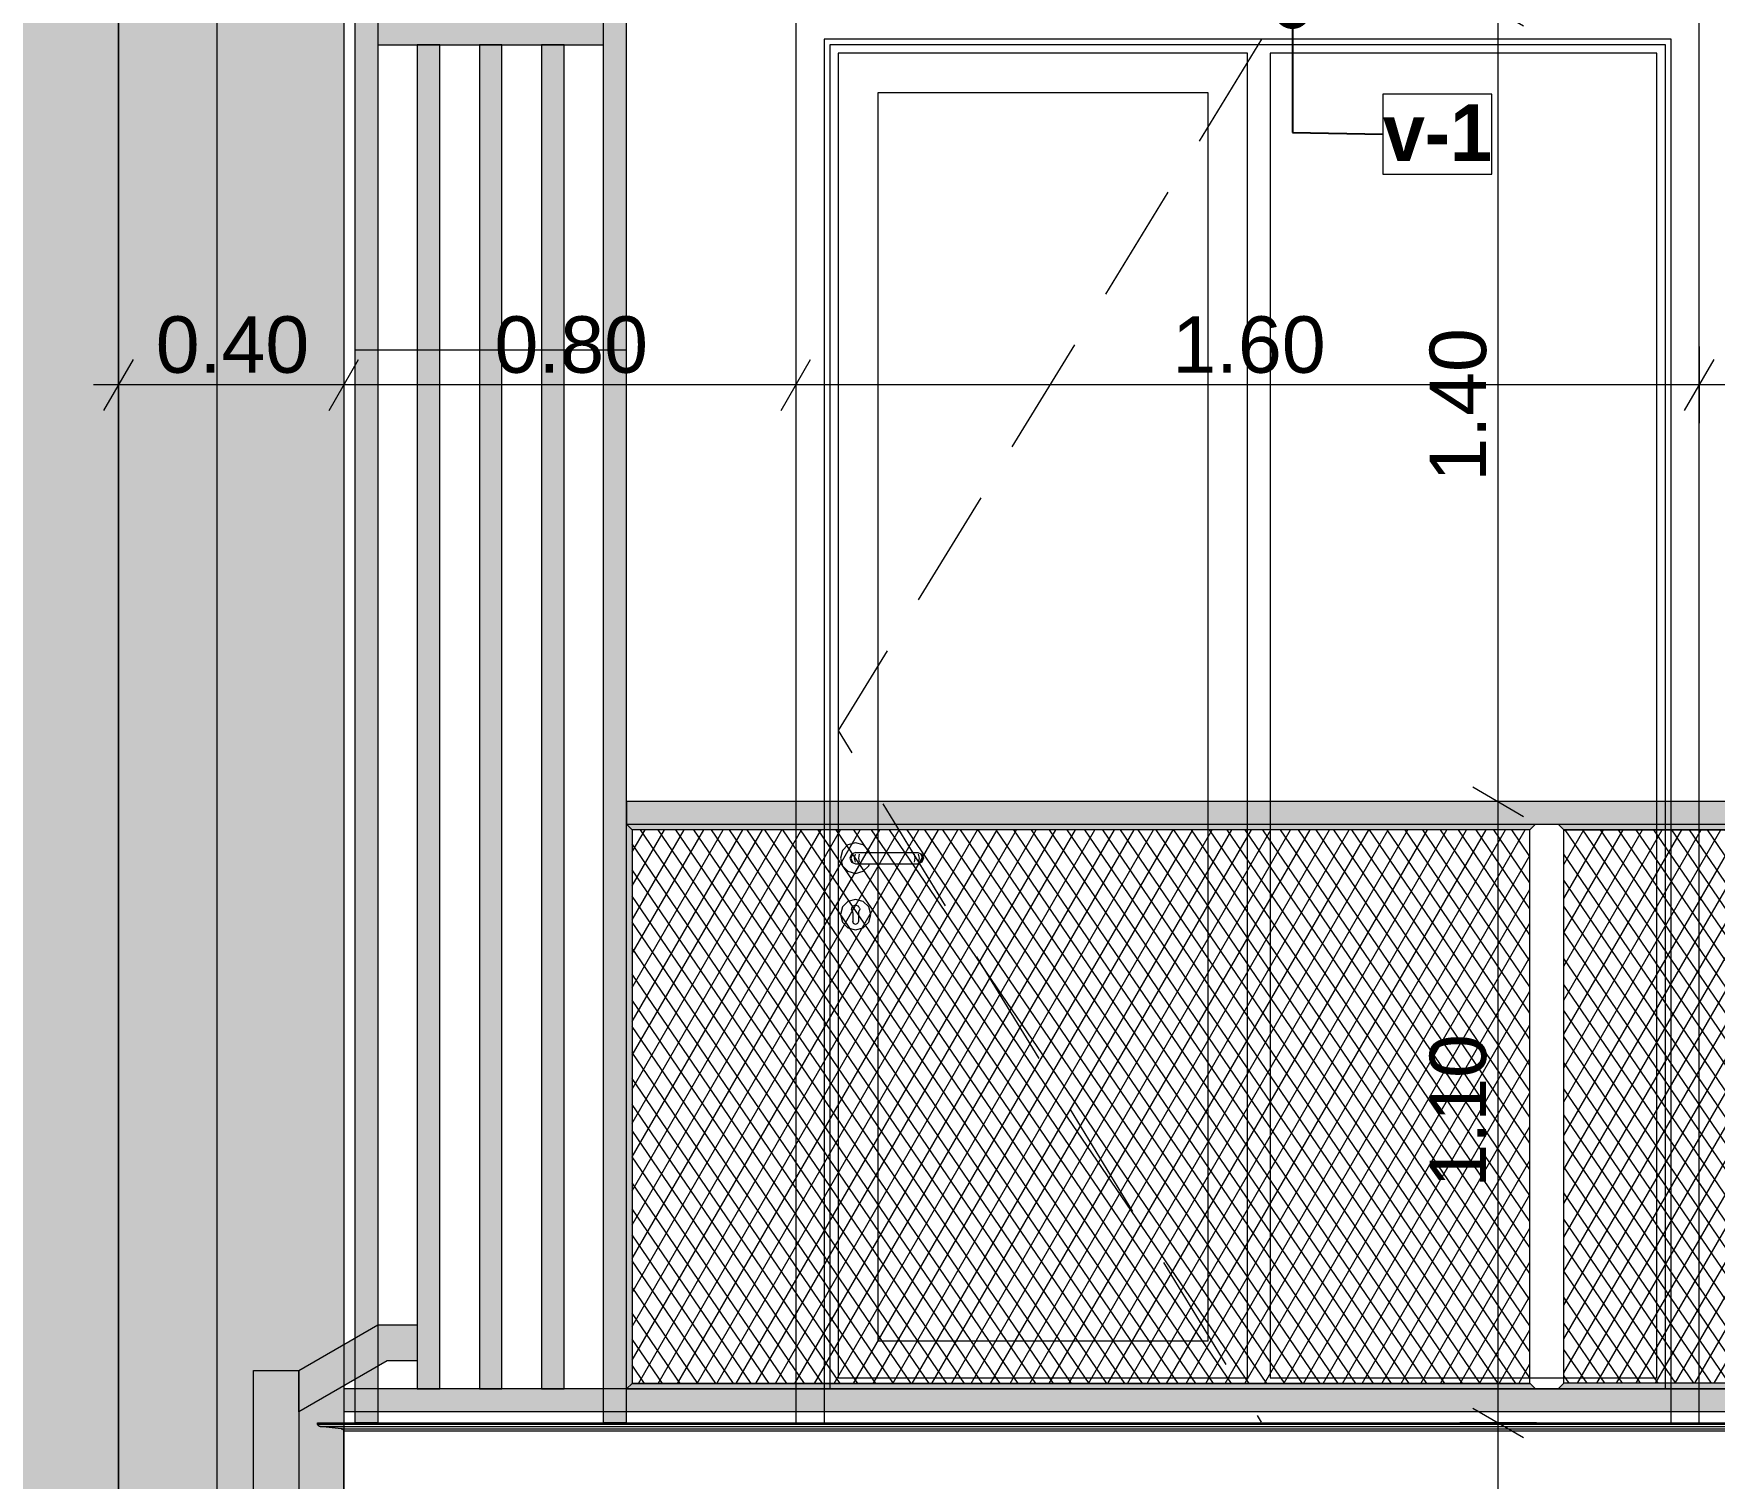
# Model space of a CAD drawing. Header units: millimetres. Extents: x 475206255 to 476720147, y 4620882299 to 4621447368.
# Drawn here: x 475406966 to 475409943, y 4621142047 to 4621144605 of the extents above; entities that cross this region are included whole.
import ezdxf

# ---------------------------------------------------------------- set-up
doc = ezdxf.new("R2010")
doc.units = ezdxf.units.MM
doc.header["$MEASUREMENT"] = 0
doc.set_wipeout_variables(frame=1)
doc.linetypes.add('Hidden Line', pattern=[317.5, 211.666667, -105.833333])
doc.linetypes.add('Wipeout_Contour', pattern=[1000, 0, -1000])
for name, color, linetype, lineweight in [('0_Pen_No__250_Pen_No__255', 255, 'Continuous', 0), ('0_Pen_No__250_Pen_No__7', 7, 'Continuous', 0), ('2D Drafting - General_Pen_No__30_Pen_No__9_Pen_No__9_Pen_No__253', 252, 'Continuous', 0), ('2D Drafting - General_Pen_No__30_Pen_No__9_Pen_No__9_Pen_No__7', 7, 'Continuous', 0), ('2D Drafting - General_Pen_No__7_Pen_No__7', 7, 'Continuous', 0), ('Dimensioning - General_Pen_No__142', 142, 'Continuous', 0), ('New_2D Drafting - General_Pen_No__30_Pen_No__9_Pen_No__9_Pen_No__255', 255, 'Continuous', 0), ('New_2D Drafting - General_Pen_No__30_Pen_No__9_Pen_No__9_Pen_No__7', 7, 'Continuous', 0), ('New_2D Drafting - General_Pen_No__4', 7, 'Continuous', 0), ('New_2D Drafting - General_Pen_No__7', 7, 'Continuous', 0), ('New_Annotation - Label_Pen_No__1', 1, 'Continuous', 0), ('New_Structural - Bearing_Pen_No__250', 7, 'Continuous', 0), ('Structural - Bearing_Pen_No__250', 7, 'Continuous', 0), ('zoma_Pen_No__1', 1, 'Continuous', 0), ('zoma_Pen_No__142', 142, 'Continuous', 0)]:
    doc.layers.add(name, color=color, linetype=linetype, lineweight=lineweight)
doc.layers.add('Dimensioning - General', color=7, linetype='Continuous')
doc.layers.add('zoma', color=7, linetype='Continuous')
doc.layers.add('New_2D Drafting - General_Pen_No__254', color=7, linetype='Continuous', lineweight=0, true_color=0xcccccc)
doc.styles.add('GENERATED_STYLE_2', font='arial.ttf')
doc.styles.add('GENERATED_STYLE_3', font='arialbd.ttf')
doc.styles.add('GENERATED_STYLE_5', font='')
doc.styles.get('GENERATED_STYLE_5').set_extended_font_data('Avaza', bold=True)
doc.dimstyles.new('GENERATED_STYLE__1', dxfattribs={"dimtxt": 100, "dimasz": 68.640772, "dimexe": 0.18, "dimexo": 0.0625, "dimgap": 0, "dimtad": 1, "dimlfac": 0.001, "dimzin": 0, "dimdsep": 46, "dimtxsty": 'GENERATED_STYLE_2', "dimblk": 'ARROWHEAD_2', "dimblk1": 'ARROWHEAD_2', "dimblk2": 'ARROWHEAD_2', "dimcen": 0.09, "dimse1": 1, "dimse2": 1, "dimclrd": 142, "dimclre": 142, "dimclrt": 142, "dimadec": 0, "dimazin": 0, "dimtfac": 1, "dimtdec": 4, "dimtmove": 0, "dimatfit": 3, "dimfxl": 1, "dimtolj": 1, "dimtzin": 0, "dimarcsym": 0})
doc.dimstyles.new('GENERATED_STYLE__18', dxfattribs={"dimtxt": 100, "dimasz": 68.640772, "dimexe": 0.18, "dimexo": 0.0625, "dimgap": 0, "dimtad": 1, "dimtih": 1, "dimtoh": 1, "dimlfac": 0.001, "dimzin": 0, "dimdsep": 46, "dimtxsty": 'GENERATED_STYLE_2', "dimblk": 'ARROWHEAD_2', "dimblk1": 'ARROWHEAD_2', "dimblk2": 'ARROWHEAD_2', "dimcen": 0.09, "dimse1": 1, "dimse2": 1, "dimclrd": 142, "dimclre": 142, "dimclrt": 142, "dimadec": 0, "dimazin": 0, "dimtfac": 1, "dimtdec": 4, "dimtmove": 0, "dimatfit": 3, "dimfxl": 1, "dimtolj": 1, "dimtzin": 0, "dimarcsym": 0})
doc.dimstyles.new('GENERATED_STYLE__19', dxfattribs={"dimtxt": 300, "dimasz": 64.421331, "dimexe": 0.18, "dimexo": 3, "dimgap": 0, "dimtad": 1, "dimlfac": 0.001, "dimzin": 0, "dimdsep": 46, "dimtxsty": 'GENERATED_STYLE_3', "dimblk": 'ARROWHEAD_2', "dimblk1": 'ARROWHEAD_2', "dimblk2": 'ARROWHEAD_2', "dimcen": 0.09, "dimclrd": 1, "dimclre": 1, "dimclrt": 1, "dimadec": 0, "dimazin": 0, "dimtfac": 1, "dimtdec": 4, "dimtmove": 0, "dimatfit": 3, "dimfxl": 1, "dimtolj": 1, "dimtzin": 0, "dimarcsym": 0})
doc.dimstyles.new('GENERATED_STYLE__25', dxfattribs={"dimtxt": 200, "dimasz": 64.421331, "dimexe": 0.18, "dimexo": 3, "dimgap": 0, "dimtad": 1, "dimtih": 1, "dimtoh": 1, "dimlfac": 0.001, "dimzin": 0, "dimdsep": 46, "dimtxsty": 'GENERATED_STYLE_2', "dimblk": 'ARROWHEAD_2', "dimblk1": 'ARROWHEAD_2', "dimblk2": 'ARROWHEAD_2', "dimcen": 0.09, "dimclrd": 142, "dimclre": 142, "dimclrt": 142, "dimadec": 0, "dimazin": 0, "dimtfac": 1, "dimtdec": 4, "dimtmove": 2, "dimatfit": 3, "dimfxl": 1, "dimtolj": 1, "dimtzin": 0, "dimarcsym": 0})
doc.dimstyles.new('GENERATED_STYLE__3', dxfattribs={"dimtxt": 200, "dimasz": 64.421331, "dimexe": 0.18, "dimexo": 3, "dimgap": 0, "dimtad": 1, "dimtih": 1, "dimtoh": 1, "dimlfac": 0.001, "dimzin": 0, "dimdsep": 46, "dimtxsty": 'GENERATED_STYLE_2', "dimblk": 'ARROWHEAD_2', "dimblk1": 'ARROWHEAD_2', "dimblk2": 'ARROWHEAD_2', "dimcen": 0.09, "dimclrd": 142, "dimclre": 142, "dimclrt": 142, "dimadec": 0, "dimazin": 0, "dimtfac": 1, "dimtdec": 4, "dimtmove": 0, "dimatfit": 3, "dimfxl": 1, "dimtolj": 1, "dimtzin": 0, "dimarcsym": 0})
doc.dimstyles.new('GENERATED_STYLE__33', dxfattribs={"dimtxt": 0.18, "dimasz": 127.68, "dimexe": 0.18, "dimexo": 0.0625, "dimgap": 0, "dimtad": 0, "dimtih": 1, "dimtoh": 1, "dimdec": 4, "dimzin": 0, "dimdsep": 46, "dimcen": 0.09, "dimadec": 0, "dimazin": 0, "dimtfac": 1, "dimtdec": 4, "dimtmove": 0, "dimatfit": 3, "dimldrblk": 'ARROWHEAD_11', "dimfxl": 1, "dimtolj": 1, "dimtzin": 0, "dimarcsym": 0})
pattern_1 = [(60, (475826095.757, 4621095193.19), (-25.9807621, 15), []), (124.306619, (475826095.757, 4621095193.19), (23.8156986, 11.25), [])]

# ---------------------------------------------------------------- blocks, each defined once
blk = doc.blocks.new('*D552', base_point=(475826095.8, 4621095193.2))
at = {"layer": 'Dimensioning - General_Pen_No__142', "color": 142, "linetype": 'Continuous', "lineweight": 0, "transparency": 16777216}
for p, q in [((475424795.3, 4621142171.1), (475424885.6, 4621142118.9)), ((475424908.2, 4621142145), (475424772.7, 4621142145)), ((475424840.5, 4621141444.9), (475424840.5, 4621142145)), ((475424795.3, 4621141471), (475424885.6, 4621141418.9)), ((475424908.2, 4621141444.9), (475424772.7, 4621141444.9))]:
    blk.add_line(p, q, dxfattribs=at)
at = {"layer": 'Dimensioning - General_Pen_No__142', "color": 142, "lineweight": 0, "transparency": 16777216, "insert": (475424820.5, 4621141661.5), "char_height": 100, "attachment_point": 7, "rotation": 90, "style": 'GENERATED_STYLE_2'}
blk.add_mtext('\\A1;{\\pql;\\fArial|b0|i0|c204|p0;\\W1.000000;0.70}', dxfattribs=at)
blk = doc.blocks.new('ARROWHEAD_2')
at = {"color": 0, "linetype": 'Continuous', "lineweight": 0}
for p, q in [((-0.378, -0.655), (0.378, 0.655)), ((0, 0), (-1, 0))]:
    blk.add_line(p, q, dxfattribs=at)
blk = doc.blocks.new('*D553', base_point=(475826095.8, 4621095193.2))
at = {"layer": 'Dimensioning - General_Pen_No__142', "color": 142, "linetype": 'Continuous', "lineweight": 0, "transparency": 16777216}
for p, q in [((475424795.3, 4621144671), (475424885.6, 4621144618.9)), ((475424908.2, 4621144644.9), (475424772.7, 4621144644.9)), ((475424840.5, 4621142145), (475424840.5, 4621144644.9)), ((475424795.3, 4621142171.1), (475424885.6, 4621142118.9)), ((475424908.2, 4621142145), (475424772.7, 4621142145))]:
    blk.add_line(p, q, dxfattribs=at)
at = {"layer": 'Dimensioning - General_Pen_No__142', "color": 142, "lineweight": 0, "transparency": 16777216, "insert": (475424820.5, 4621143261.5), "char_height": 100, "attachment_point": 7, "rotation": 90, "style": 'GENERATED_STYLE_2'}
blk.add_mtext('\\A1;{\\pql;\\fArial|b0|i0|c204|p0;\\W1.000000;2.50}', dxfattribs=at)
blk = doc.blocks.new('*D1521', base_point=(475826095.8, 4621095193.2))
at = {"layer": 'zoma_Pen_No__142', "color": 142, "linetype": 'Continuous', "lineweight": 0, "transparency": 16777216}
for p, q in [((475406415.9, 4621126477.3), (475406415.9, 4621126604.5)), ((475406815.9, 4621126477.3), (475406815.9, 4621126604.5)), ((475406440.3, 4621126583.3), (475406391.4, 4621126498.5)), ((475406840.3, 4621126583.3), (475406791.4, 4621126498.5)), ((475406415.9, 4621126540.9), (475406815.9, 4621126540.9))]:
    blk.add_line(p, q, dxfattribs=at)
at = {"layer": 'zoma_Pen_No__142', "color": 142, "lineweight": 0, "transparency": 16777216, "insert": (475406698.9, 4621126638), "char_height": 200, "attachment_point": 7, "style": 'GENERATED_STYLE_2'}
blk.add_mtext('\\A1;{\\pql;\\fArial|b0|i0|c204|p0;\\W1.000000;0.30}', dxfattribs=at)
blk = doc.blocks.new('*D1522', base_point=(475826095.8, 4621095193.2))
at = {"layer": 'zoma_Pen_No__142', "color": 142, "linetype": 'Continuous', "lineweight": 0, "transparency": 16777216}
for p, q in [((475406815.9, 4621126477.3), (475406815.9, 4621126604.5)), ((475407115.9, 4621126477.3), (475407115.9, 4621126604.5)), ((475406840.3, 4621126583.3), (475406791.4, 4621126498.5)), ((475407140.3, 4621126583.3), (475407091.4, 4621126498.5)), ((475406815.9, 4621126540.9), (475407115.9, 4621126540.9))]:
    blk.add_line(p, q, dxfattribs=at)
blk = doc.blocks.new('*D1523', base_point=(475826095.8, 4621095193.2))
at = {"layer": 'zoma_Pen_No__142', "color": 142, "linetype": 'Continuous', "lineweight": 0, "transparency": 16777216}
for p, q in [((475407115.9, 4621126477.3), (475407115.9, 4621126604.5)), ((475407515.9, 4621126477.3), (475407515.9, 4621126604.5)), ((475407140.3, 4621126583.3), (475407091.4, 4621126498.5)), ((475407540.3, 4621126583.3), (475407491.4, 4621126498.5)), ((475407115.9, 4621126540.9), (475407515.9, 4621126540.9))]:
    blk.add_line(p, q, dxfattribs=at)
blk = doc.blocks.new('*D1524', base_point=(475826095.8, 4621095193.2))
at = {"layer": 'zoma_Pen_No__142', "color": 142, "linetype": 'Continuous', "lineweight": 0, "transparency": 16777216}
for p, q in [((475407515.9, 4621126477.3), (475407515.9, 4621126604.5)), ((475413615.9, 4621126477.3), (475413615.9, 4621126604.5)), ((475407540.3, 4621126583.3), (475407491.4, 4621126498.5)), ((475413640.3, 4621126583.3), (475413591.4, 4621126498.5)), ((475407515.9, 4621126540.9), (475413615.9, 4621126540.9))]:
    blk.add_line(p, q, dxfattribs=at)
at = {"layer": 'zoma_Pen_No__142', "color": 142, "lineweight": 0, "transparency": 16777216, "char_height": 200, "attachment_point": 7, "style": 'GENERATED_STYLE_2'}
for s, insert in [('\\A1;{\\pql;\\fArial|b0|i0|c204|p0;\\W1.000000;0.40}', (475407540.4, 4621126580.9)), ('\\A1;{\\pql;\\fArial|b0|i0|c204|p0;\\W1.000000;6.10}', (475410298.9, 4621126580.9)), ('\\A1;{\\pql;\\fArial|b0|i0|c204|p0;\\W1.000000;0.40}', (475413057.5, 4621126580.9))]:
    blk.add_mtext(s, dxfattribs=dict(at, insert=insert))
blk = doc.blocks.new('*D1704', base_point=(475826095.8, 4621095193.2))
at = {"layer": 'zoma_Pen_No__1', "color": 1, "linetype": 'Continuous', "lineweight": 0, "transparency": 16777216}
for p, q in [((475407291, 4621145296.3), (475407291, 4621145337.7)), ((475407354.5, 4621145296.3), (475407227.4, 4621145296.3)), ((475407333.3, 4621145271.8), (475407248.6, 4621145320.7)), ((475407354.5, 4621130294.8), (475407227.4, 4621130294.8)), ((475407248.6, 4621130319.3), (475407333.3, 4621130270.4)), ((475407291, 4621130253.4), (475407291, 4621130294.8))]:
    blk.add_line(p, q, dxfattribs=at)
at = {"color": 254, "linetype": 'Wipeout_Contour', "lineweight": 0, "ltscale": 18582110286.24004, "transparency": 16777216}
blk.add_wipeout([(475407281, 4621137230.8), (475407281, 4621138360.3), (475406881, 4621138360.3), (475406881, 4621137230.8)], dxfattribs=at).dxf.layer = 'zoma'
at = {"layer": 'zoma_Pen_No__1', "color": 1, "linetype": 'Continuous', "lineweight": 0, "transparency": 16777216}
blk.add_line((475407291, 4621130294.8), (475407291, 4621145296.3), dxfattribs=at)
at = {"layer": 'zoma_Pen_No__1', "color": 1, "linetype": 'Continuous', "lineweight": 0, "transparency": 16777216, "flags": 128}
blk.add_lwpolyline([(475407281, 4621137230.8), (475407281, 4621138360.3), (475406881, 4621138360.3), (475406881, 4621137230.8)], close=True, dxfattribs=at)
at = {"layer": 'zoma_Pen_No__1', "color": 1, "lineweight": 0, "transparency": 16777216, "insert": (475407231, 4621137280.8), "char_height": 300, "attachment_point": 7, "rotation": 90, "style": 'GENERATED_STYLE_3'}
blk.add_mtext('\\A1;{\\pql;\\fArial|b1|i0|c204|p0;\\W1.000000;15.00}', dxfattribs=at)
blk = doc.blocks.new('ARROWHEAD_11')
at = {"color": 0, "linetype": 'Continuous', "lineweight": 0}
blk.add_line((0, 0), (-1, 0), dxfattribs=at)
at = {"color": 0, "linetype": 'Continuous', "lineweight": 0, "const_width": 0.25, "flags": 128}
blk.add_lwpolyline([(-0.125, 0, 1), (0.125, 0, 1)], format="xyb", close=True, dxfattribs=at)
blk = doc.blocks.new('*D1883', base_point=(475826095.8, 4621095193.2))
at = {"layer": 'Dimensioning - General_Pen_No__142', "color": 142, "linetype": 'Continuous', "lineweight": 0, "transparency": 16777216}
for p, q in [((475409514.6, 4621142171), (475409604.9, 4621142118.9)), ((475409627.5, 4621142145), (475409492, 4621142145)), ((475409559.8, 4621141445), (475409559.8, 4621142145)), ((475409514.6, 4621141471), (475409604.9, 4621141418.9)), ((475409627.5, 4621141445), (475409492, 4621141445))]:
    blk.add_line(p, q, dxfattribs=at)
at = {"layer": 'Dimensioning - General_Pen_No__142', "color": 142, "lineweight": 0, "transparency": 16777216, "insert": (475409539.8, 4621141661.5), "char_height": 100, "attachment_point": 7, "rotation": 90, "style": 'GENERATED_STYLE_2'}
blk.add_mtext('\\A1;{\\pql;\\fArial|b0|i0|c204|p0;\\W1.000000;0.70}', dxfattribs=at)
blk = doc.blocks.new('*D1884', base_point=(475826095.8, 4621095193.2))
at = {"layer": 'Dimensioning - General_Pen_No__142', "color": 142, "linetype": 'Continuous', "lineweight": 0, "transparency": 16777216}
for p, q in [((475409514.6, 4621143271.1), (475409604.9, 4621143218.9)), ((475409627.5, 4621143245), (475409492, 4621143245)), ((475409559.8, 4621142145), (475409559.8, 4621143245)), ((475409514.6, 4621142171), (475409604.9, 4621142118.9)), ((475409627.5, 4621142145), (475409492, 4621142145))]:
    blk.add_line(p, q, dxfattribs=at)
at = {"layer": 'Dimensioning - General_Pen_No__142', "color": 142, "lineweight": 0, "transparency": 16777216, "insert": (475409539.8, 4621142561.5), "char_height": 100, "attachment_point": 7, "rotation": 90, "style": 'GENERATED_STYLE_2'}
blk.add_mtext('\\A1;{\\pql;\\fArial|b0|i0|c204|p0;\\W1.000000;1.10}', dxfattribs=at)
blk = doc.blocks.new('*D1885', base_point=(475826095.8, 4621095193.2))
at = {"layer": 'Dimensioning - General_Pen_No__142', "color": 142, "linetype": 'Continuous', "lineweight": 0, "transparency": 16777216}
for p, q in [((475409514.6, 4621144671), (475409604.9, 4621144618.9)), ((475409627.5, 4621144645), (475409492, 4621144645)), ((475409559.8, 4621143245), (475409559.8, 4621144645)), ((475409514.6, 4621143271.1), (475409604.9, 4621143218.9)), ((475409627.5, 4621143245), (475409492, 4621143245))]:
    blk.add_line(p, q, dxfattribs=at)
at = {"layer": 'Dimensioning - General_Pen_No__142', "color": 142, "lineweight": 0, "transparency": 16777216, "insert": (475409539.8, 4621143811.5), "char_height": 100, "attachment_point": 7, "rotation": 90, "style": 'GENERATED_STYLE_2'}
blk.add_mtext('\\A1;{\\pql;\\fArial|b0|i0|c204|p0;\\W1.000000;1.40}', dxfattribs=at)
blk = doc.blocks.new('*D2332', base_point=(475826095.8, 4621095193.2))
at = {"layer": 'Dimensioning - General_Pen_No__142', "color": 142, "linetype": 'Continuous', "lineweight": 0, "transparency": 16777216}
for p, q in [((475409915.9, 4621144050.6), (475409915.9, 4621143915.2)), ((475411316.3, 4621144050.6), (475411316.3, 4621143915.2)), ((475409889.8, 4621143937.8), (475409942, 4621144028.1)), ((475411290.2, 4621143937.8), (475411342.3, 4621144028.1)), ((475411316.3, 4621143982.9), (475409915.9, 4621143982.9))]:
    blk.add_line(p, q, dxfattribs=at)
at = {"layer": 'Dimensioning - General_Pen_No__142', "color": 142, "lineweight": 0, "transparency": 16777216, "insert": (475410482.6, 4621144002.9), "char_height": 100, "attachment_point": 7, "style": 'GENERATED_STYLE_2'}
blk.add_mtext('\\A1;{\\pql;\\fArial|b0|i0|c204|p0;\\W1.000000;1.40}', dxfattribs=at)
blk = doc.blocks.new('*D2333', base_point=(475826095.8, 4621095193.2))
at = {"layer": 'Dimensioning - General_Pen_No__142', "color": 142, "linetype": 'Continuous', "lineweight": 0, "transparency": 16777216}
for p, q in [((475408315.9, 4621144050.6), (475408315.9, 4621143915.2)), ((475409915.9, 4621144050.6), (475409915.9, 4621143915.2)), ((475408289.8, 4621143937.8), (475408342, 4621144028.1)), ((475409889.8, 4621143937.8), (475409942, 4621144028.1)), ((475409915.9, 4621143982.9), (475408315.9, 4621143982.9))]:
    blk.add_line(p, q, dxfattribs=at)
at = {"layer": 'Dimensioning - General_Pen_No__142', "color": 142, "lineweight": 0, "transparency": 16777216, "insert": (475408982.4, 4621144002.9), "char_height": 100, "attachment_point": 7, "style": 'GENERATED_STYLE_2'}
blk.add_mtext('\\A1;{\\pql;\\fArial|b0|i0|c204|p0;\\W1.000000;1.60}', dxfattribs=at)
blk = doc.blocks.new('*D2334', base_point=(475826095.8, 4621095193.2))
at = {"layer": 'Dimensioning - General_Pen_No__142', "color": 142, "linetype": 'Continuous', "lineweight": 0, "transparency": 16777216}
for p, q in [((475407515.3, 4621144050.6), (475407515.3, 4621143915.2)), ((475408315.9, 4621144050.6), (475408315.9, 4621143915.2)), ((475407489.3, 4621143937.8), (475407541.4, 4621144028.1)), ((475408289.8, 4621143937.8), (475408342, 4621144028.1)), ((475408315.9, 4621143982.9), (475407515.3, 4621143982.9))]:
    blk.add_line(p, q, dxfattribs=at)
at = {"layer": 'Dimensioning - General_Pen_No__142', "color": 142, "lineweight": 0, "transparency": 16777216, "insert": (475407782.2, 4621144002.9), "char_height": 100, "attachment_point": 7, "style": 'GENERATED_STYLE_2'}
blk.add_mtext('\\A1;{\\pql;\\fArial|b0|i0|c204|p0;\\W1.000000;0.80}', dxfattribs=at)
blk = doc.blocks.new('*D2335', base_point=(475826095.8, 4621095193.2))
at = {"layer": 'Dimensioning - General_Pen_No__142', "color": 142, "linetype": 'Continuous', "lineweight": 0, "transparency": 16777216}
for p, q in [((475407116.1, 4621144050.6), (475407116.1, 4621143915.2)), ((475407515.3, 4621144050.6), (475407515.3, 4621143915.2)), ((475407142.2, 4621144028.1), (475407090, 4621143937.8)), ((475407489.3, 4621143937.8), (475407541.4, 4621144028.1)), ((475407116.1, 4621143982.9), (475407071.9, 4621143982.9)), ((475407515.3, 4621143982.9), (475407116.1, 4621143982.9))]:
    blk.add_line(p, q, dxfattribs=at)
at = {"layer": 'Dimensioning - General_Pen_No__142', "color": 142, "lineweight": 0, "transparency": 16777216, "insert": (475407182.3, 4621144002.9), "char_height": 100, "attachment_point": 7, "style": 'GENERATED_STYLE_2'}
blk.add_mtext('\\A1;{\\pql;\\fArial|b0|i0|c204|p0;\\W1.000000;0.40}', dxfattribs=at)

msp = doc.modelspace()

# ---------------------------------------------------------------- hatches: boundary and pattern name
at = {"layer": '0_Pen_No__250_Pen_No__255', "linetype": 'Continuous', "lineweight": 0, "true_color": 0x3f3f3f}
msp.add_hatch(color=250, dxfattribs=at).paths.add_polyline_path([(475407435.43, 4621142164.412), (475407435.43, 4621142237.916), (475407575.43, 4621142318.828), (475407645.43, 4621142318.828), (475407645.43, 4621142254.828), (475407591.874, 4621142254.828)])
at = {"layer": '2D Drafting - General_Pen_No__30_Pen_No__9_Pen_No__9_Pen_No__253', "linetype": 'Continuous', "lineweight": 0}
h = msp.add_hatch(dxfattribs=at)
h.set_pattern_fill('BRICK___RUNNING_BOND', color=252, style=0, pattern_type=2)
h.set_pattern_definition([(180, (475382668.45, 4621135278.51), (0, 66.64), []), (90, (475382668.45, 4621135278.5), (244.8, 0), [66.64, -66.64]), (90, (475382546.05, 4621135345.15), (244.8, 0), [66.64, -66.64])])
h.paths.add_polyline_path([(475407116.097, 4621132444.943), (475407116.097, 4621145744.536), (475427886.496, 4621145744.536), (475427886.496, 4621132444.943), (475424099.531, 4621132444.942), (475422915.902, 4621132444.943), (475420516.519, 4621132444.943), (475420516.519, 4621135044.943), (475418016.519, 4621135044.943), (475418016.519, 4621132444.943), (475417816.698, 4621132444.943), (475417816.698, 4621135044.924), (475414016.698, 4621135044.924), (475414016.698, 4621132444.943), (475413616.479, 4621132444.943), (475411316.097, 4621132444.943), (475411316.097, 4621145344.955), (475409845.506, 4621145344.955), (475409816.623, 4621145344.955), (475407515.336, 4621145344.955), (475407515.336, 4621135744.944), (475407515.336, 4621135044.961), (475407516.097, 4621135044.961), (475407516.097, 4621132545), (475407516.097, 4621132444.943)])
h.paths.add_polyline_path([(475411816.173, 4621143044.943), (475411816.173, 4621144644.943), (475413416.173, 4621144644.943), (475413416.173, 4621143044.943)], flags=0)
h.paths.add_polyline_path([(475411816.178, 4621135044.943), (475413416.178, 4621135044.943), (475413416.178, 4621133444.942), (475411816.178, 4621133444.942)], flags=0)
h.paths.add_polyline_path([(475413416.178, 4621136644.942), (475411816.178, 4621136644.942), (475411816.178, 4621138244.943), (475413416.178, 4621138244.943)], flags=0)
h.paths.add_polyline_path([(475413416.178, 4621139844.942), (475411816.178, 4621139844.942), (475411816.178, 4621141444.943), (475413416.178, 4621141444.943)], flags=0)
h.paths.add_polyline_path([(475414016.097, 4621135464.943), (475422915.902, 4621135464.943), (475422915.902, 4621135684.943), (475418666.092, 4621135684.943), (475418666.092, 4621135744.932), (475418666.092, 4621135744.944), (475418666.092, 4621138244.955), (475418666.092, 4621138664.943), (475422915.902, 4621138664.943), (475422915.902, 4621138884.943), (475418666.092, 4621138884.943), (475418666.092, 4621141864.943), (475422915.902, 4621141864.943), (475422915.902, 4621142084.943), (475420066.548, 4621142084.943), (475420066.548, 4621144644.937), (475419166.549, 4621144644.937), (475419166.549, 4621142084.943), (475418666.092, 4621142084.943), (475418666.092, 4621145064.943), (475422915.902, 4621145064.943), (475422915.902, 4621145284.943), (475414016.097, 4621145284.943), (475414016.097, 4621145064.943), (475417166.094, 4621145064.943), (475417166.094, 4621142084.943), (475414016.097, 4621142084.943), (475414016.097, 4621141864.943), (475417166.094, 4621141864.943), (475417166.094, 4621138884.943), (475414016.097, 4621138884.943), (475414016.097, 4621138664.943), (475417166.094, 4621138664.943), (475417166.094, 4621138244.955), (475417166.094, 4621135744.944), (475417166.094, 4621135744.924), (475417166.094, 4621135684.943), (475414016.097, 4621135684.943)], flags=0)
h.paths.add_polyline_path([(475416466.026, 4621135744.913), (475416466.026, 4621138244.923), (475414866.018, 4621138244.923), (475414866.018, 4621135744.913)], flags=0)
h.paths.add_polyline_path([(475414866.026, 4621144644.918), (475416466.035, 4621144644.918), (475416466.035, 4621142144.923), (475414866.026, 4621142144.923)], flags=0)
h.paths.add_polyline_path([(475416466.035, 4621138944.924), (475414866.026, 4621138944.924), (475414866.026, 4621141444.918), (475416466.035, 4621141444.918)], flags=0)
h.paths.add_polyline_path([(475419166.549, 4621138944.945), (475420066.548, 4621138944.945), (475420066.548, 4621141444.94), (475419166.549, 4621141444.94)], flags=0)
h.paths.add_polyline_path([(475419166.549, 4621138244.94), (475419166.549, 4621135744.945), (475420066.548, 4621135744.945), (475420066.548, 4621138244.94)], flags=0)
h.paths.add_polyline_path([(475422666.097, 4621132544.993), (475421066.097, 4621132544.993), (475421066.097, 4621135044.993), (475422666.097, 4621135044.993)], flags=0)
h.paths.add_polyline_path([(475421066.097, 4621144644.939), (475421066.097, 4621142144.943), (475422666.097, 4621142144.943), (475422666.097, 4621144644.939)], flags=0)
h.paths.add_polyline_path([(475421066.105, 4621138944.931), (475422666.097, 4621138944.931), (475422666.097, 4621138944.943), (475422666.097, 4621141444.937), (475421766.097, 4621141444.937), (475421066.105, 4621141444.937)], flags=0)
h.paths.add_polyline_path([(475421066.105, 4621135744.929), (475422666.097, 4621135744.929), (475422666.097, 4621135744.943), (475422666.097, 4621138244.94), (475421766.097, 4621138244.94), (475421066.105, 4621138244.94)], flags=0)
h.paths.add_polyline_path([(475425066.474, 4621132544.995), (475426666.486, 4621132544.995), (475426666.477, 4621135044.946), (475425066.477, 4621135044.941)], flags=0)
h.paths.add_polyline_path([(475425066.502, 4621135744.936), (475426666.511, 4621135744.936), (475426666.511, 4621138244.935), (475425066.511, 4621138244.941)], flags=0)
h.paths.add_polyline_path([(475426666.511, 4621142144.937), (475426666.511, 4621144644.941), (475425066.511, 4621144644.941), (475425066.509, 4621142144.937)], flags=0)
h.paths.add_polyline_path([(475426666.514, 4621138944.999), (475426666.514, 4621141444.941), (475425066.511, 4621141444.941), (475425066.509, 4621138944.999)], flags=0)
at = {"layer": 'New_2D Drafting - General_Pen_No__254', "linetype": 'Continuous', "lineweight": 0, "true_color": 0x999999}
msp.add_hatch(color=253, dxfattribs=at).paths.add_polyline_path([(475407116.097, 4621130294.846), (475406815.942, 4621130280.275), (475406815.942, 4621144744.536), (475407116.097, 4621144744.536)])
at = {"layer": 'New_2D Drafting - General_Pen_No__30_Pen_No__9_Pen_No__9_Pen_No__255', "linetype": 'Continuous', "lineweight": 0}
for points in [[(475407535.43, 4621144645.017), (475407575.43, 4621144645.017), (475407575.43, 4621142145.001), (475407535.43, 4621142145.001)], [(475407975.43, 4621144645.018), (475408015.43, 4621144645.018), (475408015.43, 4621142145.001), (475407975.43, 4621142145.001)], [(475407575.43, 4621144584.94), (475407975.43, 4621144584.94), (475407975.43, 4621144625.028), (475407575.43, 4621144625.028)], [(475407645.43, 4621144584.94), (475407645.43, 4621142205.027), (475407685.43, 4621142205.027), (475407685.43, 4621144584.94)], [(475407755.43, 4621144584.94), (475407755.43, 4621142205.027), (475407795.43, 4621142205.027), (475407795.43, 4621144584.94)], [(475407865.43, 4621144584.94), (475407865.43, 4621142205.027), (475407905.43, 4621142205.027), (475407905.43, 4621144584.94)], [(475411316.095, 4621143204.994), (475411316.095, 4621143244.994), (475408016.095, 4621143244.994), (475408016.095, 4621143204.994)], [(475408016.095, 4621143204.994), (475408026.181, 4621143194.994), (475408026.181, 4621142214.966), (475408016.095, 4621142204.993)], [(475408026.181, 4621143194.994), (475408016.095, 4621143204.994), (475409626.069, 4621143204.994), (475409616.069, 4621143194.994)], [(475409676.095, 4621143194.994), (475409666.095, 4621143204.994), (475411276.095, 4621143204.994), (475411266.095, 4621143194.994)], [(475411276.095, 4621142164.993), (475411276.095, 4621142204.993), (475407515.336, 4621142204.993), (475407515.336, 4621142164.993)], [(475408026.187, 4621142214.972), (475408016.095, 4621142204.993), (475409626.069, 4621142204.993), (475409616.06, 4621142215.001)], [(475409676.095, 4621142214.993), (475409666.095, 4621142204.993), (475411276.095, 4621142204.993), (475411266.095, 4621142214.993)]]:
    msp.add_hatch(color=255, dxfattribs=at).paths.add_polyline_path(points)
at = {"layer": 'New_2D Drafting - General_Pen_No__7', "linetype": 'Continuous', "lineweight": 0}
h = msp.add_hatch(dxfattribs=at)
h.set_pattern_fill('BATT_INSULATION', style=0, pattern_type=2)
h.set_pattern_definition(pattern_1)
h.paths.add_polyline_path([(475409616.095, 4621142214.966), (475409616.095, 4621143194.994), (475408026.181, 4621143194.994), (475408026.181, 4621142214.966)])
h = msp.add_hatch(dxfattribs=at)
h.set_pattern_fill('BATT_INSULATION', style=0, pattern_type=2)
h.set_pattern_definition(pattern_1)
h.paths.add_polyline_path([(475411266.095, 4621142214.993), (475409676.095, 4621142214.993), (475409676.095, 4621143194.994), (475411266.095, 4621143194.994)])

# ---------------------------------------------------------------- linework, layer by layer
at = {"layer": '0_Pen_No__250_Pen_No__7', "color": 7, "linetype": 'Continuous', "lineweight": 0, "flags": 128}
msp.add_lwpolyline([(475407435.43, 4621142164.412), (475407435.43, 4621142237.916), (475407575.43, 4621142318.828), (475407645.43, 4621142318.828), (475407645.43, 4621142254.828), (475407591.874, 4621142254.828)], close=True, dxfattribs=at)
at = {"layer": '2D Drafting - General_Pen_No__30_Pen_No__9_Pen_No__9_Pen_No__7', "color": 7, "linetype": 'Continuous', "lineweight": 0, "flags": 128}
msp.add_lwpolyline([(475424099.531, 4621132444.942), (475422915.902, 4621132444.943), (475420516.519, 4621132444.943), (475420516.519, 4621135044.943), (475418016.519, 4621135044.943), (475418016.519, 4621132444.943), (475417816.698, 4621132444.943), (475417816.698, 4621135044.924), (475414016.698, 4621135044.924), (475414016.698, 4621132444.943), (475413616.479, 4621132444.943), (475411316.097, 4621132444.943), (475411316.097, 4621145344.955), (475409845.506, 4621145344.955), (475409816.623, 4621145344.955), (475407515.336, 4621145344.955), (475407515.336, 4621135744.944), (475407515.336, 4621135044.961), (475407516.097, 4621135044.961), (475407516.097, 4621132545), (475407516.097, 4621132444.943), (475407116.097, 4621132444.943), (475407116.097, 4621145744.536), (475427886.496, 4621145744.536)], dxfattribs=at)
at = {"layer": '2D Drafting - General_Pen_No__7_Pen_No__7', "color": 7, "linetype": 'Continuous', "lineweight": 0, "flags": 128}
for points in [[(475408320.013, 4621142144.969), (475409915.897, 4621142144.974), (475409915.888, 4621144644.974), (475408315.888, 4621144644.969)], [(475408315.888, 4621144644.969), (475408315.897, 4621142144.969), (475408320.013, 4621142144.969)]]:
    msp.add_lwpolyline(points, dxfattribs=at)
for points in [[(475409865.888, 4621144594.973), (475408365.888, 4621144594.968), (475408365.897, 4621142144.969), (475409865.897, 4621142144.975)], [(475409855.888, 4621144584.973), (475408375.888, 4621144584.968), (475408375.896, 4621142204.97), (475409855.896, 4621142204.975)], [(475409115.892, 4621144569.97), (475408390.888, 4621144569.968), (475408390.896, 4621142224.97), (475409115.896, 4621142224.973)], [(475409840.888, 4621144569.973), (475409155.888, 4621144569.971), (475409155.896, 4621142224.973), (475409840.896, 4621142224.975)], [(475409045.889, 4621144499.97), (475408460.889, 4621144499.968), (475408460.896, 4621142289.971), (475409045.896, 4621142289.973)]]:
    msp.add_lwpolyline(points, close=True, dxfattribs=at)
at = {"layer": '2D Drafting - General_Pen_No__7_Pen_No__7', "color": 7, "linetype": 'Hidden Line', "lineweight": 0, "flags": 128}
msp.add_lwpolyline([(475409140.888, 4621144594.971), (475408390.892, 4621143370.845), (475409140.12, 4621142146.256)], dxfattribs=at)
at = {"layer": 'New_2D Drafting - General_Pen_No__30_Pen_No__9_Pen_No__9_Pen_No__7', "color": 7, "linetype": 'Continuous', "lineweight": 0, "flags": 128}
for points in [[(475407535.43, 4621144645.017), (475407575.43, 4621144645.017), (475407575.43, 4621142145.001), (475407535.43, 4621142145.001)], [(475407975.43, 4621144645.018), (475408015.43, 4621144645.018), (475408015.43, 4621142145.001), (475407975.43, 4621142145.001)], [(475407575.43, 4621144584.94), (475407975.43, 4621144584.94), (475407975.43, 4621144625.028), (475407575.43, 4621144625.028)], [(475407645.43, 4621144584.94), (475407645.43, 4621142205.027), (475407685.43, 4621142205.027), (475407685.43, 4621144584.94)], [(475407755.43, 4621144584.94), (475407755.43, 4621142205.027), (475407795.43, 4621142205.027), (475407795.43, 4621144584.94)], [(475407865.43, 4621144584.94), (475407865.43, 4621142205.027), (475407905.43, 4621142205.027), (475407905.43, 4621144584.94)], [(475408015.43, 4621142205.027), (475407535.43, 4621142205.027), (475407535.43, 4621144045.154), (475408015.43, 4621144045.154)], [(475411316.095, 4621143204.994), (475411316.095, 4621143244.994), (475408016.095, 4621143244.994), (475408016.095, 4621143204.994)], [(475408016.095, 4621143204.994), (475408026.181, 4621143194.994), (475408026.181, 4621142214.966), (475408016.095, 4621142204.993)], [(475408026.181, 4621143194.994), (475408016.095, 4621143204.994), (475409626.069, 4621143204.994), (475409616.069, 4621143194.994)], [(475409676.095, 4621143194.994), (475409666.095, 4621143204.994), (475411276.095, 4621143204.994), (475411266.095, 4621143194.994)], [(475411276.095, 4621142164.993), (475411276.095, 4621142204.993), (475407515.336, 4621142204.993), (475407515.336, 4621142164.993)], [(475408026.187, 4621142214.972), (475408016.095, 4621142204.993), (475409626.069, 4621142204.993), (475409616.06, 4621142215.001)], [(475409676.095, 4621142214.993), (475409666.095, 4621142204.993), (475411276.095, 4621142204.993), (475411266.095, 4621142214.993)]]:
    msp.add_lwpolyline(points, close=True, dxfattribs=at)
at = {"layer": 'New_2D Drafting - General_Pen_No__4', "color": 7, "linetype": 'Continuous', "lineweight": 0, "flags": 128}
for points in [[(475407116.097, 4621130294.846), (475406815.942, 4621130280.275), (475406815.942, 4621144744.536), (475407116.097, 4621144744.536)], [(475409616.095, 4621142214.966), (475409616.095, 4621143194.994), (475408026.181, 4621143194.994), (475408026.181, 4621142214.966)], [(475411266.095, 4621142214.993), (475409676.095, 4621142214.993), (475409676.095, 4621143194.994), (475411266.095, 4621143194.994)]]:
    msp.add_lwpolyline(points, close=True, dxfattribs=at)
at = {"layer": 'New_Structural - Bearing_Pen_No__250', "color": 7, "linetype": 'Continuous', "lineweight": 0}
for p, q in [((475408398.401, 4621143158.469), (475408394.784, 4621143144.969)), ((475408408.283, 4621143168.352), (475408398.401, 4621143158.469)), ((475408421.783, 4621143171.969), (475408408.283, 4621143168.352)), ((475408414.712, 4621143152.04), (475408411.784, 4621143144.969)), ((475408416.265, 4621143152.04), (475408413.506, 4621143144.969)), ((475408421.784, 4621143154.969), (475408414.712, 4621143152.04)), ((475408421.079, 4621143152.04), (475408418.967, 4621143144.969)), ((475408435.283, 4621143168.352), (475408421.783, 4621143171.969)), ((475408421.784, 4621143154.969), (475408422.925, 4621143154.969)), ((475408422.925, 4621143154.969), (475408426.177, 4621143154.969)), ((475408426.177, 4621143154.969), (475408431.043, 4621143154.969)), ((475408428.284, 4621143152.04), (475408427.142, 4621143144.969)), ((475408431.043, 4621143154.969), (475408436.784, 4621143154.969)), ((475408445.166, 4621143158.469), (475408435.283, 4621143168.352)), ((475408436.784, 4621143154.969), (475408516.784, 4621143154.969)), ((475408446.104, 4621143154.969), (475408445.166, 4621143158.469)), ((475408516.784, 4621143154.969), (475408522.524, 4621143154.969)), ((475408522.524, 4621143154.969), (475408527.39, 4621143154.969)), ((475408525.283, 4621143152.04), (475408526.426, 4621143144.969)), ((475408527.39, 4621143154.969), (475408530.642, 4621143154.969)), ((475408530.642, 4621143154.969), (475408531.784, 4621143154.969)), ((475408531.784, 4621143154.969), (475408538.855, 4621143152.041)), ((475408532.488, 4621143152.041), (475408534.6, 4621143144.969)), ((475408537.303, 4621143152.041), (475408540.062, 4621143144.969)), ((475408538.855, 4621143152.041), (475408541.784, 4621143144.969)), ((475408394.784, 4621143144.969), (475408398.401, 4621143131.469)), ((475408398.401, 4621143131.469), (475408408.284, 4621143121.586)), ((475408408.284, 4621143121.586), (475408421.784, 4621143117.969)), ((475408411.784, 4621143144.969), (475408414.713, 4621143137.898)), ((475408413.506, 4621143144.969), (475408416.265, 4621143137.898)), ((475408414.713, 4621143137.898), (475408421.784, 4621143134.969)), ((475408418.967, 4621143144.969), (475408421.079, 4621143137.898)), ((475408421.784, 4621143134.969), (475408422.925, 4621143134.969)), ((475408421.784, 4621143117.969), (475408435.284, 4621143121.586)), ((475408422.925, 4621143134.969), (475408426.177, 4621143134.969)), ((475408426.177, 4621143134.969), (475408431.043, 4621143134.969)), ((475408427.142, 4621143144.969), (475408428.284, 4621143137.898)), ((475408431.043, 4621143134.969), (475408436.784, 4621143134.969)), ((475408435.284, 4621143121.586), (475408445.166, 4621143131.469)), ((475408436.784, 4621143134.969), (475408516.784, 4621143134.969)), ((475408445.166, 4621143131.469), (475408446.104, 4621143134.969)), ((475408516.784, 4621143134.969), (475408522.524, 4621143134.969)), ((475408522.524, 4621143134.969), (475408527.39, 4621143134.969)), ((475408526.426, 4621143144.969), (475408525.283, 4621143137.898)), ((475408527.39, 4621143134.969), (475408530.642, 4621143134.969)), ((475408530.642, 4621143134.969), (475408531.784, 4621143134.969)), ((475408538.855, 4621143137.898), (475408531.784, 4621143134.969)), ((475408534.6, 4621143144.969), (475408532.488, 4621143137.898)), ((475408540.062, 4621143144.969), (475408537.303, 4621143137.898)), ((475408541.784, 4621143144.969), (475408538.855, 4621143137.898)), ((475408408.284, 4621143068.352), (475408398.401, 4621143058.469)), ((475408421.784, 4621143071.969), (475408408.284, 4621143068.352)), ((475408416.409, 4621143060.113), (475408421.784, 4621143062.395)), ((475408435.284, 4621143068.352), (475408421.784, 4621143071.969)), ((475408421.784, 4621143062.395), (475408427.159, 4621143060.113)), ((475408445.167, 4621143058.469), (475408435.284, 4621143068.352)), ((475408398.401, 4621143058.469), (475408394.784, 4621143044.969)), ((475408394.784, 4621143044.969), (475408398.401, 4621143031.469)), ((475408398.401, 4621143031.469), (475408408.284, 4621143021.586)), ((475408415.064, 4621143056.609), (475408414.316, 4621143054.661)), ((475408416.784, 4621143049.369), (475408414.316, 4621143054.661)), ((475408415.064, 4621143056.609), (475408416.409, 4621143060.113)), ((475408416.784, 4621143047.856), (475408416.784, 4621143049.369)), ((475408416.784, 4621143047.856), (475408416.784, 4621143044.969)), ((475408416.784, 4621143044.969), (475408416.784, 4621143042.082)), ((475408416.784, 4621143042.082), (475408416.784, 4621143036.309)), ((475408416.784, 4621143036.309), (475408416.784, 4621143032.469)), ((475408418.248, 4621143028.934), (475408416.784, 4621143032.469)), ((475408426.784, 4621143032.469), (475408425.319, 4621143028.934)), ((475408429.252, 4621143054.661), (475408426.784, 4621143049.369)), ((475408426.784, 4621143049.369), (475408426.784, 4621143047.856)), ((475408426.784, 4621143047.856), (475408426.784, 4621143044.969)), ((475408426.784, 4621143044.969), (475408426.784, 4621143042.082)), ((475408426.784, 4621143042.082), (475408426.784, 4621143036.309)), ((475408426.784, 4621143036.309), (475408426.784, 4621143032.469)), ((475408428.504, 4621143056.609), (475408427.159, 4621143060.113)), ((475408428.504, 4621143056.609), (475408429.252, 4621143054.661)), ((475408435.284, 4621143021.586), (475408445.167, 4621143031.469)), ((475408448.784, 4621143044.969), (475408445.167, 4621143058.469)), ((475408445.167, 4621143031.469), (475408448.784, 4621143044.969)), ((475408408.284, 4621143021.586), (475408421.784, 4621143017.969)), ((475408421.784, 4621143027.469), (475408418.248, 4621143028.934)), ((475408425.319, 4621143028.934), (475408421.784, 4621143027.469)), ((475408421.784, 4621143017.969), (475408435.284, 4621143021.586))]:
    msp.add_line(p, q, dxfattribs=at)
at = {"layer": 'Structural - Bearing_Pen_No__250', "color": 7, "linetype": 'Continuous', "lineweight": 0}
for p, q in [((475407469.01, 4621142142.517), (475407469.01, 4621142145.012)), ((475407469.01, 4621142145.012), (475411362.421, 4621142145.012)), ((475407469.41, 4621142140.986), (475407469.01, 4621142142.517)), ((475407469.01, 4621142142.517), (475411362.421, 4621142142.517)), ((475407470.548, 4621142139.689), (475407469.41, 4621142140.986)), ((475407472.251, 4621142138.822), (475407470.548, 4621142139.689)), ((475407473.473, 4621142138.562), (475407472.251, 4621142138.822)), ((475407510.874, 4621142134.572), (475407473.473, 4621142138.562)), ((475407473.473, 4621142138.562), (475411357.959, 4621142138.562)), ((475407512.096, 4621142134.313), (475407510.874, 4621142134.572)), ((475407510.874, 4621142134.572), (475411320.558, 4621142134.572)), ((475407513.799, 4621142133.445), (475407512.096, 4621142134.313)), ((475407514.937, 4621142132.148), (475407513.799, 4621142133.445)), ((475407515.336, 4621142130.617), (475407514.937, 4621142132.148)), ((475407515.336, 4621141459.431), (475407515.336, 4621142130.617)), ((475407515.336, 4621142130.617), (475411316.095, 4621142130.617))]:
    msp.add_line(p, q, dxfattribs=at)

# ---------------------------------------------------------------- dimensions: what is measured, and where the dimension line sits
at = {"layer": 'Dimensioning - General', "color": 142, "linetype": 'Continuous', "lineweight": 0}
for base, p1, p2, picture, middle in [((475409915.888, 4621143982.909), (475411316.25, 4621144880.43), (475409915.888, 4621143982.909), '*D2332', (475410612.067, 4621144052.909)), ((475407515.336, 4621143982.909), (475408315.886, 4621143982.909), (475407515.336, 4621144090.439), '*D2334', (475407911.609, 4621144052.909)), ((475408315.886, 4621143982.909), (475409915.888, 4621143982.909), (475408315.886, 4621143982.909), '*D2333', (475409111.885, 4621144052.909))]:
    dim = msp.add_linear_dim(base=base, p1=p1, p2=p2, angle=180, dimstyle='GENERATED_STYLE__18', dxfattribs=at)
    dim.commit()
    dim.dimension.update_dxf_attribs({"geometry": picture, "text_midpoint": middle, "dimtype": 160})
for base, p1, p2, picture, middle in [((475424840.477, 4621144644.941), (475364762.763, 4621142144.994), (475364762.758, 4621144644.941), '*D553', (475424770.477, 4621143390.965)), ((475409559.771, 4621143244.994), (475409758.824, 4621142144.955), (475409767.975, 4621143244.994), '*D1884', (475409489.771, 4621142690.972)), ((475424840.477, 4621142144.994), (475364762.758, 4621141444.941), (475364762.763, 4621142144.994), '*D552', (475424770.477, 4621141790.965)), ((475409559.771, 4621142144.955), (475409784.477, 4621141444.961), (475409758.824, 4621142144.955), '*D1883', (475409489.771, 4621141790.956))]:
    dim = msp.add_linear_dim(base=base, p1=p1, p2=p2, angle=90, dimstyle='GENERATED_STYLE__1', dxfattribs=at)
    dim.commit()
    dim.dimension.update_dxf_attribs({"geometry": picture, "text_midpoint": middle, "dimtype": 160, "text_rotation": 90})
at = {"layer": 'zoma', "color": 142, "linetype": 'Continuous', "lineweight": 0}
for base, p1, p2, dimstyle, picture, middle in [((475406815.859, 4621126540.885), (475406415.859, 4621179088.829), (475406815.859, 4621179106.096), 'GENERATED_STYLE__3', '*D1521', (475406116.438, 4621126680.885)), ((475407115.86, 4621126540.885), (475406815.859, 4621179106.096), (475407115.86, 4621179106.55), 'GENERATED_STYLE__25', '*D1522', (475406957.856, 4621126738.013)), ((475407515.86, 4621126540.885), (475407115.86, 4621179106.55), (475407515.86, 4621179106.55), 'GENERATED_STYLE__3', '*D1523', (475407799.273, 4621126680.885)), ((475413615.86, 4621126540.885), (475407515.86, 4621179106.55), (475413615.86, 4621178706.55), 'GENERATED_STYLE__3', '*D1524', (475410557.856, 4621126680.885))]:
    dim = msp.add_linear_dim(base=base, p1=p1, p2=p2, dimstyle=dimstyle, dxfattribs=at)
    dim.commit()
    dim.dimension.update_dxf_attribs({"geometry": picture, "text_midpoint": middle, "dimtype": 160})

# ---------------------------------------------------------------- next in the draw order: dimensions: what is measured, and where the dimension line sits
at = {"layer": 'zoma', "color": 1, "linetype": 'Continuous', "lineweight": 0}
dim = msp.add_linear_dim(base=(475407290.964, 4621145296.261), p1=(475407126.747, 4621130294.846), p2=(475407126.747, 4621145296.261), angle=90, dimstyle='GENERATED_STYLE__19', dxfattribs=at)
dim.commit()
dim.dimension.update_dxf_attribs({"geometry": '*D1704', "text_midpoint": (475407080.964, 4621137783.294), "dimtype": 160, "text_rotation": 90})

# ---------------------------------------------------------------- next in the draw order: wipeouts: each hides what was drawn before it
at = {"color": 1, "linetype": 'Continuous', "lineweight": 0, "ltscale": 23227671972.55293}
msp.add_wipeout([(475409355.559, 4621144356.191), (475409548.5, 4621144356.191), (475409548.5, 4621144497.368), (475409355.559, 4621144497.368)], dxfattribs=at).dxf.layer = 'New_Annotation - Label_Pen_No__1'

# ---------------------------------------------------------------- next in the draw order: hatches: boundary and pattern name
at = {"layer": '0_Pen_No__250_Pen_No__255', "linetype": 'Continuous', "lineweight": 0, "true_color": 0x3f3f3f}
msp.add_hatch(color=250, dxfattribs=at).paths.add_polyline_path([(475407435.43, 4621130294.847), (475407355.43, 4621130294.847), (475407355.43, 4621142237.916), (475407435.43, 4621142237.916)])

# ---------------------------------------------------------------- next in the draw order: linework, layer by layer
at = {"layer": '0_Pen_No__250_Pen_No__7', "color": 7, "linetype": 'Continuous', "lineweight": 0, "flags": 128}
msp.add_lwpolyline([(475407435.43, 4621130294.847), (475407355.43, 4621130294.847), (475407355.43, 4621142237.916), (475407435.43, 4621142237.916)], close=True, dxfattribs=at)
at = {"layer": 'New_Annotation - Label_Pen_No__1', "color": 1, "linetype": 'Continuous', "lineweight": 0, "flags": 128}
msp.add_lwpolyline([(475409355.559, 4621144356.191), (475409548.5, 4621144356.191), (475409548.5, 4621144497.368), (475409355.559, 4621144497.368), (475409355.559, 4621144356.191)], close=True, dxfattribs=at)

# ---------------------------------------------------------------- next in the draw order: texts
at = {"layer": 'New_Annotation - Label_Pen_No__1', "color": 1, "linetype": 'Continuous', "lineweight": 0, "insert": (475409355.559, 4621144429.594), "char_height": 100, "attachment_point": 4, "style": 'GENERATED_STYLE_5'}
msp.add_mtext('\\A1;{\\pql;\\fAvaza|b1|i0|c0|p0;\\W1.000000;v\\fAvaza|b1|i0|c0|p0;\\W1.000000;-\\fAvaza|b1|i0|c0|p0;\\W1.000000;1}', dxfattribs=at)

# ---------------------------------------------------------------- next in the draw order: dimensions: what is measured, and where the dimension line sits
at = {"layer": 'Dimensioning - General', "color": 142, "linetype": 'Continuous', "lineweight": 0}
dim = msp.add_linear_dim(base=(475409559.771, 4621144644.961), p1=(475409767.975, 4621143244.994), p2=(475409791.476, 4621144644.961), angle=90, dimstyle='GENERATED_STYLE__1', dxfattribs=at)
dim.commit()
dim.dimension.update_dxf_attribs({"geometry": '*D1885', "text_midpoint": (475409489.771, 4621143940.975), "dimtype": 160, "text_rotation": 90})
dim = msp.add_linear_dim(base=(475407116.097, 4621143982.909), p1=(475407515.336, 4621144090.439), p2=(475407116.097, 4621143982.909), angle=180, dimstyle='GENERATED_STYLE__18', dxfattribs=at)
dim.commit()
dim.dimension.update_dxf_attribs({"geometry": '*D2335', "text_midpoint": (475407311.715, 4621144052.909), "dimtype": 160})

# ---------------------------------------------------------------- next in the draw order: leaders
at = {"layer": 'New_Annotation - Label_Pen_No__1', "color": 1, "linetype": 'Continuous', "lineweight": 0, "annotation_type": 0, "has_hookline": 1, "hookline_direction": 0, "text_width": 172.973}
msp.add_leader([(475409195.275, 4621144644.972), (475409195.275, 4621144429.594), (475409355.559, 4621144426.78)], dimstyle='GENERATED_STYLE__33', dxfattribs=at)

doc.saveas('drawing.dxf')
